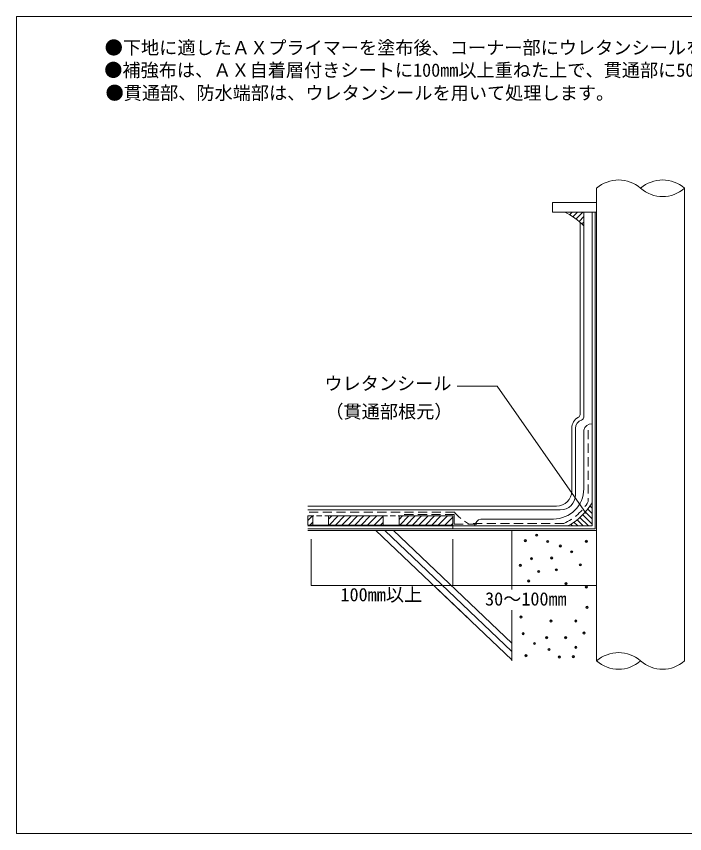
# Model space of a CAD drawing. Units: millimetres on the paper, with parts at other scales. Extents: x -135 to 135, y -94 to 92.
# Drawn here: x -135 to 12.2, y -88 to 92 of the extents above; entities that cross this region are included whole.
import ezdxf
from ezdxf.enums import TextEntityAlignment as Align

# ---------------------------------------------------------------- set-up
doc = ezdxf.new("R2010")
doc.units = ezdxf.units.MM
doc.header["$PDMODE"] = 32
doc.header["$PDSIZE"] = 0.5
doc.linetypes.add('DASHED1', pattern=[1.8, 1.2, -0.6])
doc.linetypes.add('DASHED2', pattern=[3, 2, -1])
for name, color, linetype, lineweight in [('1-0_芯・寸法線', 7, 'Continuous', 9), ('1-2_ハッチング', 1, 'DASHED2', 9), ('1-3_断熱材', 7, 'Continuous', 9), ('1-4_リベットルーフ', 3, 'Continuous', 9), ('1-5_ＦＬ鋼板・ディスク', 7, 'DASHED2', 9), ('1-7_設備', 7, 'Continuous', 9), ('1-9_下地鋼板', 5, 'Continuous', 9), ('1-A_元図・躯体', 7, 'Continuous', 9), ('1-B_その他', 1, 'Continuous', 9), ('F-F', 7, 'Continuous', 9)]:
    doc.layers.add(name, color=color, linetype=linetype, lineweight=lineweight)
doc.styles.add('ＭＳ ゴシック', font='')
doc.styles.get('ＭＳ ゴシック').set_extended_font_data('MS Gothic')

msp = doc.modelspace()

# ---------------------------------------------------------------- linework, layer by layer
at = {"layer": '1-0_芯・寸法線'}
for p, q in [((-29.075, 10.539), (-37.937, 10.539)), ((-9.523, -17.519), (-29.075, 10.539)), ((-38.888, -23.178), (-38.888, -33.315)), ((-7.19, -23.178), (-7.19, -33.315))]:
    msp.add_line(p, q, dxfattribs=at)
msp.add_lwpolyline([(-70.103, -23.178), (-70.103, -33.315), (-7.19, -33.315)], dxfattribs=at)
at = {"layer": '1-2_ハッチング'}
for p, q in [((-38.555, -17.707), (-50.422, -17.707)), ((-38.555, -17.707), (-38.555, -19.874)), ((-38.555, -19.874), (-33.302, -19.874))]:
    msp.add_line(p, q, dxfattribs=at)
at = {"layer": '1-3_断熱材', "linetype": 'DASHED1'}
msp.add_line((-38.888, -18.04), (-70.784, -18.04), dxfattribs=at)
at = {"layer": '1-3_断熱材'}
for p, q in [((-70.784, -18.04), (-69.729, -18.04)), ((-70.784, -18.04), (-70.784, -20.04)), ((-70.784, -19.051), (-69.774, -18.04)), ((-70.359, -20.04), (-69.729, -19.41)), ((-69.729, -18.04), (-69.729, -20.04)), ((-66.216, -18.04), (-54.221, -18.04)), ((-66.216, -18.04), (-66.216, -20.04)), ((-66.216, -18.726), (-65.531, -18.04)), ((-66.117, -20.04), (-64.117, -18.04)), ((-64.703, -20.04), (-62.703, -18.04)), ((-63.288, -20.04), (-61.288, -18.04)), ((-61.874, -20.04), (-59.874, -18.04)), ((-60.46, -20.04), (-58.46, -18.04)), ((-59.046, -20.04), (-57.046, -18.04)), ((-57.632, -20.04), (-55.632, -18.04)), ((-56.217, -20.04), (-54.221, -18.044)), ((-54.803, -20.04), (-54.221, -19.458)), ((-54.221, -18.04), (-54.221, -20.04)), ((-50.718, -18.04), (-38.888, -18.04)), ((-50.718, -18.04), (-50.718, -20.04)), ((-50.718, -18.784), (-49.975, -18.04)), ((-50.56, -20.04), (-48.56, -18.04)), ((-49.146, -20.04), (-47.146, -18.04)), ((-47.732, -20.04), (-45.732, -18.04)), ((-46.318, -20.04), (-44.318, -18.04)), ((-44.904, -20.04), (-42.904, -18.04)), ((-43.489, -20.04), (-41.489, -18.04)), ((-42.075, -20.04), (-40.075, -18.04)), ((-40.661, -20.04), (-38.888, -18.267)), ((-39.247, -20.04), (-38.888, -19.682))]:
    msp.add_line(p, q, dxfattribs=at)
msp.add_lwpolyline([(-38.888, -18.04), (-38.888, -20.04), (-70.784, -20.04)], dxfattribs=at)
at = {"layer": '1-4_リベットルーフ'}
for p, q in [((-10.023, 3.727), (-10.023, 48.86)), ((-10.856, 4.284), (-10.856, 46.676)), ((-12.69, -12.54), (-12.69, 1.264)), ((-11.856, -13.374), (-11.856, 1.263)), ((-10.023, 0.89), (-10.023, -12.04)), ((-16.023, -15.874), (-70.784, -15.874)), ((-15.19, -16.707), (-70.784, -16.707)), ((-16.69, -18.707), (-32.688, -18.707))]:
    msp.add_line(p, q, dxfattribs=at)
for centre, radius, start, end in [((-9.951, 1.263), 2.739, 117.493, 180.014), ((-11.523, 4.284), 0.667, 297.493, 0), ((-10.69, 3.727), 0.667, 286.691, 0), ((-9.951, 1.263), 1.905, 106.691, 180.014), ((-8.19, 0.363), 1.908, 90, 163.961), ((-16.69, -12.04), 6.667, 270, 0), ((-16.023, -12.54), 3.333, 270, 0), ((-15.19, -13.374), 3.333, 270, 0), ((-32.209, -20.54), 1.895, 104.629, 169.86762)]:
    msp.add_arc(centre, radius, start, end, dxfattribs=at)
at = {"layer": '1-5_ＦＬ鋼板・ディスク'}
for p, q in [((-9.023, 0.89), (-9.023, -14.883)), ((-38.5, -17.207), (-70.784, -17.207)), ((-14.4, -19.707), (-35.414, -19.707))]:
    msp.add_line(p, q, dxfattribs=at)
for centre, radius, start, end in [((-19.787, -8.293), 12.621, 295.266, 328.526), ((-31.106, -11.235), 9.505, 218.929, 243.049)]:
    msp.add_arc(centre, radius, start, end, dxfattribs=at)
at = {"layer": '1-7_設備'}
for p, q in [((-7.19, -49.961), (-7.19, 54.142)), ((12.183, -49.961), (12.183, 54.142)), ((-16.937, 51.02), (-7.19, 51.02)), ((-16.937, 48.86), (-16.937, 51.02)), ((-7.19, 48.86), (-16.937, 48.86))]:
    msp.add_line(p, q, dxfattribs=at)
for centre, start, end in [((-2.346, 48.628), 48.704, 131.296), ((7.34, 48.628), 48.704, 131.296), ((7.34, 59.655), 228.704, 311.296), ((-2.346, -55.475), 48.704, 131.296), ((-2.346, -44.448), 228.704, 311.296), ((7.34, -44.448), 228.704, 311.296)]:
    msp.add_arc(centre, 7.339, start, end, dxfattribs=at)
at = {"layer": '1-9_下地鋼板'}
for p, q in [((-8.19, -20.207), (-8.19, 48.86)), ((-7.523, -20.874), (-7.523, 48.86)), ((-70.784, -20.207), (-8.19, -20.207)), ((-70.784, -20.874), (-7.523, -20.874)), ((-38.888, -20.207), (-38.888, -20.874))]:
    msp.add_line(p, q, dxfattribs=at)
at = {"layer": '1-9_下地鋼板', "color": 2}
msp.add_line((-70.784, -20.207), (-38.888, -20.207), dxfattribs=at)
msp.add_lwpolyline([(-38.888, -20.207), (-38.888, -20.874), (-70.784, -20.874)], dxfattribs=at)
at = {"layer": '1-A_元図・躯体'}
for p, q in [((-70.784, -21.207), (-7.19, -21.207)), ((-25.856, -49.725), (-55.805, -21.207)), ((-25.856, -47.883), (-53.871, -21.207)), ((-25.856, -46.042), (-51.938, -21.207)), ((-25.856, -21.207), (-25.856, -34.209)), ((-35.391, -40.645), (-42.909, -33.486)), ((-25.856, -38.769), (-25.856, -49.961))]:
    msp.add_line(p, q, dxfattribs=at)
for p in [(-22.889, -23.449), (-20.38, -22.259), (-9.492, -23.62), (-18.008, -23.652), (-15.198, -24.639), (-12.693, -25.931), (-24, -28.908), (-21.54, -27.456), (-17.085, -27.281), (-10.798, -28.797), (-19.932, -30.264), (-16.049, -29.897), (-22.151, -32.338), (-13.913, -32.948), (-9.492, -33.654), (-9.296, -38.159), (-23.864, -40.298), (-17.269, -41.185), (-11.778, -41.185), (-23.371, -43.931), (-18.185, -44.846), (-13.996, -44.848), (-9.959, -43.823), (-20.881, -46.128), (-11.778, -46.982), (-22.761, -48.812), (-17.672, -47.439), (-15.439, -49.117), (-12.309, -49.006)]:
    msp.add_point(p, dxfattribs=at)
at = {"layer": '1-B_その他'}
for p, q in [((-13.908, 48.715), (-13.763, 48.86)), ((-13.136, 48.309), (-12.584, 48.86)), ((-12.404, 47.861), (-11.406, 48.86)), ((-11.712, 47.375), (-10.227, 48.86)), ((-11.058, 46.851), (-10.023, 47.886)), ((-10.44, 46.291), (-10.023, 46.707)), ((-8.19, -16.314), (-8.655, -15.849)), ((-8.19, -15.136), (-8.198, -15.127)), ((-8.19, -19.85), (-10.253, -17.786)), ((-8.19, -18.671), (-9.683, -17.178)), ((-8.19, -17.493), (-9.15, -16.532)), ((-11.368, -20.207), (-12.182, -19.392)), ((-10.189, -20.207), (-11.502, -18.894)), ((-9.011, -20.207), (-10.859, -18.359)), ((-13.66, -20.272), (-13.66, -20.272)), ((-12.546, -20.207), (-12.901, -19.852))]:
    msp.add_line(p, q, dxfattribs=at)
for centre, start, end in [((-19.787, 36.613), 43.471, 65.541), ((-19.787, -8.293), 297.68894, 329.541)]:
    msp.add_arc(centre, 13.454, start, end, dxfattribs=at)
at = {"layer": 'F-F'}
msp.add_line((-135, 92), (-135, -88), dxfattribs=at)
msp.add_lwpolyline([(-135, 92), (135, 92), (135, -88), (-135, -88)], dxfattribs=at)

# ---------------------------------------------------------------- texts
at = {"layer": '1-0_芯・寸法線', "style": 'ＭＳ ゴシック'}
for s, p in [('●下地に適したＡＸプライマーを塗布後、コーナー部にウレタンシールを用います。', (-115.544, 82.754)), ('●補強布は、ＡＸ自着層付きシートに100mm以上重ねた上で、貫通部に50mm以上立ち上げます。', (-115.641, 77.817)), ('●貫通部、防水端部は、ウレタンシールを用いて処理します。', (-115.35, 72.784)), ('ウレタンシール', (-67.158, 8.807)), ('（貫通部根元）', (-66.94, 2.62)), ('100mm以上', (-63.61, -37.702)), ('30～100mm', (-31.768, -38.639))]:
    msp.add_text(s, height=2.933, dxfattribs=at).set_placement(p, align=Align.BOTTOM_LEFT)

doc.saveas('drawing.dxf')
